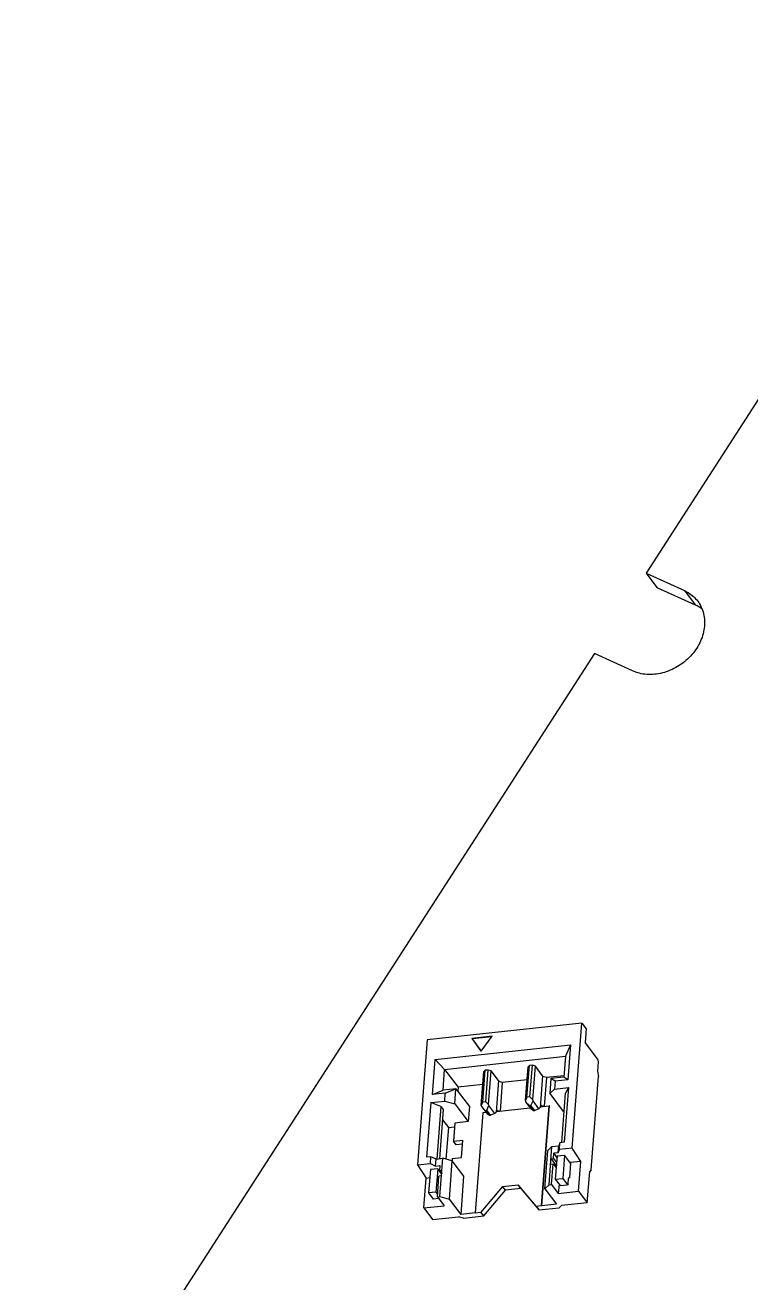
# Model space of a CAD drawing. Header units: millimetres. Extents: x 0 to 594, y 0 to 420.
# Drawn here: x 70.07 to 88.53, y 117.05 to 149.05 of the extents above; entities that cross this region are included whole.
import ezdxf

# ---------------------------------------------------------------- set-up
doc = ezdxf.new("R2010")
doc.units = ezdxf.units.MM
doc.header["$LTSCALE"] = 32.67
doc.layers.get('0').update_dxf_attribs({"linetype": 'CONTINUOUS'})

msp = doc.modelspace()

# ---------------------------------------------------------------- linework, layer by layer
at = {"color": 7, "linetype": 'CONTINUOUS'}
for p, q in [((94.863, 149.052), (85.871, 135.109)), ((85.871, 135.109), (86.145, 134.747)), ((85.871, 135.109), (86.844, 134.665)), ((86.145, 134.747), (87.117, 134.303)), ((86.844, 134.665), (87.117, 134.303)), ((84.553, 133.065), (70.07, 110.607)), ((85.525, 132.621), (84.553, 133.065)), ((84.234, 123.66), (80.298, 123.235)), ((83.991, 120.48), (84.234, 123.66)), ((84.234, 123.66), (84.347, 123.51)), ((80.298, 123.235), (80.054, 120.055)), ((81.955, 123.326), (81.439, 123.27)), ((81.439, 123.27), (81.449, 123.257)), ((81.439, 123.27), (81.67, 122.944)), ((81.943, 123.31), (81.449, 123.257)), ((81.67, 122.944), (81.449, 123.257)), ((81.67, 122.944), (81.955, 123.326)), ((84.347, 123.51), (84.321, 123.165)), ((80.501, 122.73), (83.95, 123.102)), ((83.95, 123.102), (83.817, 122.814)), ((83.95, 123.102), (83.882, 122.216)), ((84.632, 122.753), (84.321, 123.165)), ((80.433, 121.844), (80.501, 122.73)), ((80.501, 122.73), (80.743, 122.482)), ((80.743, 122.482), (83.817, 122.814)), ((82.839, 121.772), (82.901, 122.578)), ((82.901, 122.578), (82.865, 122.545)), ((82.976, 122.586), (82.901, 122.578)), ((82.914, 121.78), (82.976, 122.586)), ((83.053, 122.565), (82.976, 122.586)), ((83.817, 122.814), (83.777, 122.283)), ((84.648, 122.673), (84.63, 122.433)), ((84.632, 122.753), (84.648, 122.673)), ((80.702, 121.951), (80.743, 122.482)), ((80.743, 122.482), (81.085, 122.029)), ((81.675, 121.564), (81.74, 122.423)), ((81.714, 121.651), (81.776, 122.457)), ((81.776, 122.457), (81.74, 122.423)), ((81.851, 122.465), (81.776, 122.457)), ((81.789, 121.659), (81.851, 122.465)), ((81.928, 122.444), (81.851, 122.465)), ((81.862, 121.584), (81.928, 122.444)), ((82.112, 122.199), (81.928, 122.444)), ((82.799, 121.686), (82.865, 122.545)), ((82.987, 121.706), (83.053, 122.565)), ((83.237, 122.32), (83.053, 122.565)), ((83.237, 122.32), (83.176, 121.514)), ((83.334, 122.272), (83.236, 122.303)), ((83.334, 122.272), (83.279, 121.542)), ((83.78, 122.32), (83.334, 122.272)), ((83.777, 122.283), (83.449, 122.247)), ((83.882, 122.216), (83.777, 122.283)), ((84.476, 119.926), (84.657, 122.299)), ((84.63, 122.433), (84.657, 122.299)), ((80.433, 121.844), (80.702, 121.951)), ((81.03, 121.986), (80.702, 121.951)), ((80.761, 121.879), (81.03, 121.986)), ((81.001, 121.605), (81.03, 121.986)), ((81.03, 121.986), (81.372, 121.533)), ((81.085, 122.029), (81.077, 121.925)), ((81.715, 122.097), (81.085, 122.029)), ((82.112, 122.199), (82.051, 121.393)), ((82.21, 122.151), (82.111, 122.182)), ((82.21, 122.151), (82.154, 121.421)), ((82.84, 122.219), (82.21, 122.151)), ((83.449, 122.247), (83.42, 121.866)), ((83.42, 121.866), (83.539, 121.977)), ((83.554, 122.181), (83.449, 122.247)), ((83.554, 122.181), (83.539, 121.977)), ((83.539, 121.977), (83.895, 122.016)), ((83.882, 122.216), (83.554, 122.181)), ((83.895, 122.016), (83.788, 120.625)), ((83.895, 122.016), (83.818, 121.875)), ((80.389, 121.637), (80.283, 120.247)), ((80.389, 121.637), (80.745, 121.676)), ((80.65, 121.533), (80.389, 121.637)), ((80.761, 121.879), (80.433, 121.844)), ((80.745, 121.676), (80.761, 121.879)), ((80.745, 121.676), (81.001, 121.605)), ((81.714, 121.651), (81.675, 121.564)), ((81.789, 121.659), (81.714, 121.651)), ((81.862, 121.584), (81.789, 121.659)), ((82.839, 121.772), (82.799, 121.686)), ((82.799, 121.686), (82.805, 121.659)), ((82.805, 121.659), (82.955, 121.46)), ((82.805, 121.659), (82.902, 121.56)), ((82.914, 121.78), (82.839, 121.772)), ((82.987, 121.706), (82.914, 121.78)), ((82.939, 121.564), (82.992, 121.679)), ((82.992, 121.679), (82.987, 121.706)), ((83.143, 121.48), (82.992, 121.679)), ((83.42, 121.866), (83.761, 121.413)), ((83.722, 120.618), (83.818, 121.875)), ((80.65, 121.533), (80.548, 120.202)), ((80.708, 121.456), (80.613, 120.209)), ((80.65, 121.533), (80.708, 121.456)), ((81.001, 121.605), (81.343, 121.152)), ((81.372, 121.533), (81.343, 121.152)), ((81.719, 121.374), (81.524, 118.831)), ((81.675, 121.564), (81.68, 121.537)), ((81.68, 121.537), (81.831, 121.338)), ((81.68, 121.537), (81.777, 121.438)), ((81.797, 121.382), (81.719, 121.374)), ((81.777, 121.438), (81.815, 121.442)), ((81.777, 121.438), (81.873, 121.312)), ((81.815, 121.442), (81.868, 121.558)), ((81.91, 121.316), (81.815, 121.442)), ((81.873, 121.312), (81.831, 121.338)), ((81.868, 121.558), (81.862, 121.584)), ((82.018, 121.358), (81.868, 121.558)), ((81.873, 121.312), (81.91, 121.316)), ((82.018, 121.358), (81.91, 121.316)), ((82.051, 121.393), (82.018, 121.358)), ((82.052, 121.41), (82.922, 121.503)), ((82.055, 121.447), (82.142, 121.419)), ((82.902, 121.56), (82.939, 121.564)), ((82.902, 121.56), (82.998, 121.433)), ((83.035, 121.437), (82.939, 121.564)), ((82.998, 121.433), (82.955, 121.46)), ((82.998, 121.433), (83.035, 121.437)), ((83.143, 121.48), (83.035, 121.437)), ((83.176, 121.514), (83.143, 121.48)), ((83.177, 121.531), (83.406, 121.556)), ((83.18, 121.568), (83.267, 121.541)), ((83.212, 119.014), (83.406, 121.556)), ((83.215, 119.009), (83.409, 121.551)), ((83.409, 121.551), (83.406, 121.556)), ((83.783, 121.416), (83.761, 121.413)), ((80.689, 121.2), (80.84, 121)), ((80.84, 121), (80.778, 120.197)), ((80.84, 121), (80.998, 121.017)), ((81.006, 121.116), (80.971, 120.655)), ((81.343, 121.152), (81.006, 121.116)), ((80.971, 120.655), (81.205, 120.681)), ((81.039, 120.565), (80.971, 120.655)), ((81.171, 120.238), (81.205, 120.681)), ((81.197, 120.582), (81.039, 120.565)), ((83.292, 119.444), (83.367, 120.418)), ((83.474, 120.518), (83.367, 120.418)), ((83.4, 119.543), (83.474, 120.518)), ((83.474, 120.518), (83.646, 120.536)), ((83.516, 120.21), (83.526, 120.346)), ((83.632, 120.358), (83.526, 120.346)), ((83.526, 120.346), (83.601, 120.23)), ((83.632, 120.358), (83.646, 120.536)), ((83.632, 120.358), (83.663, 120.445)), ((83.676, 120.613), (83.646, 120.536)), ((83.663, 120.445), (83.676, 120.613)), ((83.991, 120.48), (83.663, 120.445)), ((83.788, 120.625), (83.676, 120.613)), ((84.21, 120.141), (83.991, 120.48)), ((80.054, 120.055), (80.383, 120.09)), ((80.054, 120.055), (80.273, 119.716)), ((80.395, 120.259), (80.283, 120.247)), ((80.383, 120.09), (80.395, 120.259)), ((80.383, 120.09), (80.514, 120.021)), ((80.528, 120.2), (80.395, 120.259)), ((80.514, 120.021), (80.528, 120.2)), ((80.514, 120.021), (80.621, 120.033)), ((80.528, 120.2), (80.7, 120.218)), ((80.621, 120.033), (80.61, 119.897)), ((80.625, 119.244), (80.7, 120.218)), ((80.93, 120.155), (80.7, 120.218)), ((80.93, 120.155), (80.855, 119.18)), ((80.93, 120.155), (81.227, 119.761)), ((80.937, 120.213), (80.932, 120.152)), ((80.937, 120.213), (81.171, 120.238)), ((83.44, 120.07), (83.506, 120.077)), ((83.45, 120.203), (83.516, 120.21)), ((83.45, 120.203), (83.585, 120.024)), ((83.465, 119.55), (83.506, 120.077)), ((83.506, 120.077), (83.582, 119.976)), ((83.516, 120.21), (83.592, 120.109)), ((83.605, 120.279), (83.559, 119.685)), ((83.605, 120.279), (83.792, 120.299)), ((83.792, 120.299), (83.747, 119.706)), ((83.946, 120.095), (83.792, 120.299)), ((83.946, 120.095), (83.918, 119.723)), ((84.21, 120.141), (83.934, 120.112)), ((84.152, 119.38), (84.21, 120.141)), ((80.215, 118.955), (80.273, 119.716)), ((80.273, 119.716), (80.365, 119.726)), ((80.381, 119.931), (80.335, 119.337)), ((80.568, 119.951), (80.381, 119.931)), ((80.568, 119.951), (80.523, 119.358)), ((80.56, 119.237), (80.6, 119.764)), ((80.669, 119.817), (80.568, 119.951)), ((80.666, 119.771), (80.6, 119.764)), ((80.676, 119.904), (80.61, 119.897)), ((80.61, 119.897), (80.669, 119.818)), ((81.227, 119.761), (81.153, 118.786)), ((83.559, 119.685), (83.747, 119.706)), ((83.747, 119.706), (83.867, 119.547)), ((83.887, 119.569), (83.897, 119.702)), ((83.918, 119.723), (83.902, 119.722)), ((84.374, 119.085), (84.435, 119.882)), ((84.476, 119.926), (84.435, 119.882)), ((82.217, 119.504), (81.665, 118.847)), ((81.737, 118.751), (82.289, 119.408)), ((82.217, 119.504), (82.611, 119.546)), ((82.289, 119.408), (82.217, 119.504)), ((82.683, 119.451), (82.289, 119.408)), ((83.071, 118.998), (82.611, 119.546)), ((82.683, 119.451), (82.611, 119.546)), ((82.683, 119.451), (83.143, 118.903)), ((83.292, 119.444), (83.4, 119.543)), ((83.292, 119.444), (83.59, 119.049)), ((83.4, 119.543), (83.465, 119.55)), ((83.465, 119.55), (83.636, 119.324)), ((83.559, 119.685), (83.679, 119.527)), ((83.654, 119.56), (83.636, 119.324)), ((83.636, 119.324), (84.152, 119.38)), ((83.679, 119.527), (83.867, 119.547)), ((83.887, 119.569), (83.867, 119.547)), ((84.152, 119.38), (84.374, 119.085)), ((80.523, 119.358), (80.335, 119.337)), ((80.335, 119.337), (80.455, 119.179)), ((80.592, 119.194), (80.455, 119.179)), ((80.523, 119.358), (80.565, 119.302)), ((80.56, 119.237), (80.625, 119.244)), ((80.56, 119.237), (80.731, 119.01)), ((80.625, 119.244), (80.855, 119.18)), ((80.855, 119.18), (81.153, 118.786)), ((84.374, 119.085), (83.718, 119.014)), ((80.215, 118.955), (80.731, 119.01)), ((80.215, 118.955), (80.437, 118.66)), ((81.528, 118.827), (81.153, 118.786)), ((81.221, 118.696), (81.737, 118.751)), ((81.524, 118.831), (81.665, 118.847)), ((81.528, 118.827), (81.524, 118.831)), ((81.737, 118.751), (81.665, 118.847)), ((83.071, 118.998), (83.212, 119.014)), ((83.071, 118.998), (83.143, 118.903)), ((83.143, 118.903), (83.658, 118.959)), ((83.215, 119.009), (83.212, 119.014)), ((83.59, 119.049), (83.215, 119.009)), ((83.718, 119.014), (83.658, 118.959)), ((80.437, 118.66), (81.093, 118.731)), ((81.221, 118.696), (81.093, 118.731))]:
    msp.add_line(p, q, dxfattribs=at)
for points, knots in [([(86.844, 134.665), (86.877, 134.65), (87.005, 134.582), (87.117, 134.482), (87.182, 134.396)], [0, 0, 0, 0, 0.254628, 1, 1, 1, 1]), ([(87.182, 134.396), (87.252, 134.303), (87.357, 134.079), (87.371, 133.7), (87.25, 133.32), (87.011, 132.98), (86.681, 132.715), (86.295, 132.551), (85.895, 132.509), (85.638, 132.569), (85.525, 132.621)], [0, 0, 0, 0, 0.111844, 0.229082, 0.354217, 0.486142, 0.621054, 0.754083, 0.881008, 1, 1, 1, 1]), ([(83.909, 119.729), (83.905, 119.728), (83.901, 119.721), (83.898, 119.712), (83.898, 119.705), (83.897, 119.702)], [0, 0, 0, 0, 0.355043, 0.644026, 1, 1, 1, 1]), ([(83.918, 119.723), (83.917, 119.724), (83.915, 119.727), (83.911, 119.729), (83.909, 119.729)], [0, 0, 0, 0, 0.316937, 1, 1, 1, 1])]:
    msp.add_open_spline(points, degree=3, knots=knots, dxfattribs=at)
msp.add_open_spline([(87.305, 134.188), (87.248, 134.233), (87.184, 134.272), (87.117, 134.303)], degree=3, dxfattribs=at)

doc.saveas('drawing.dxf')
